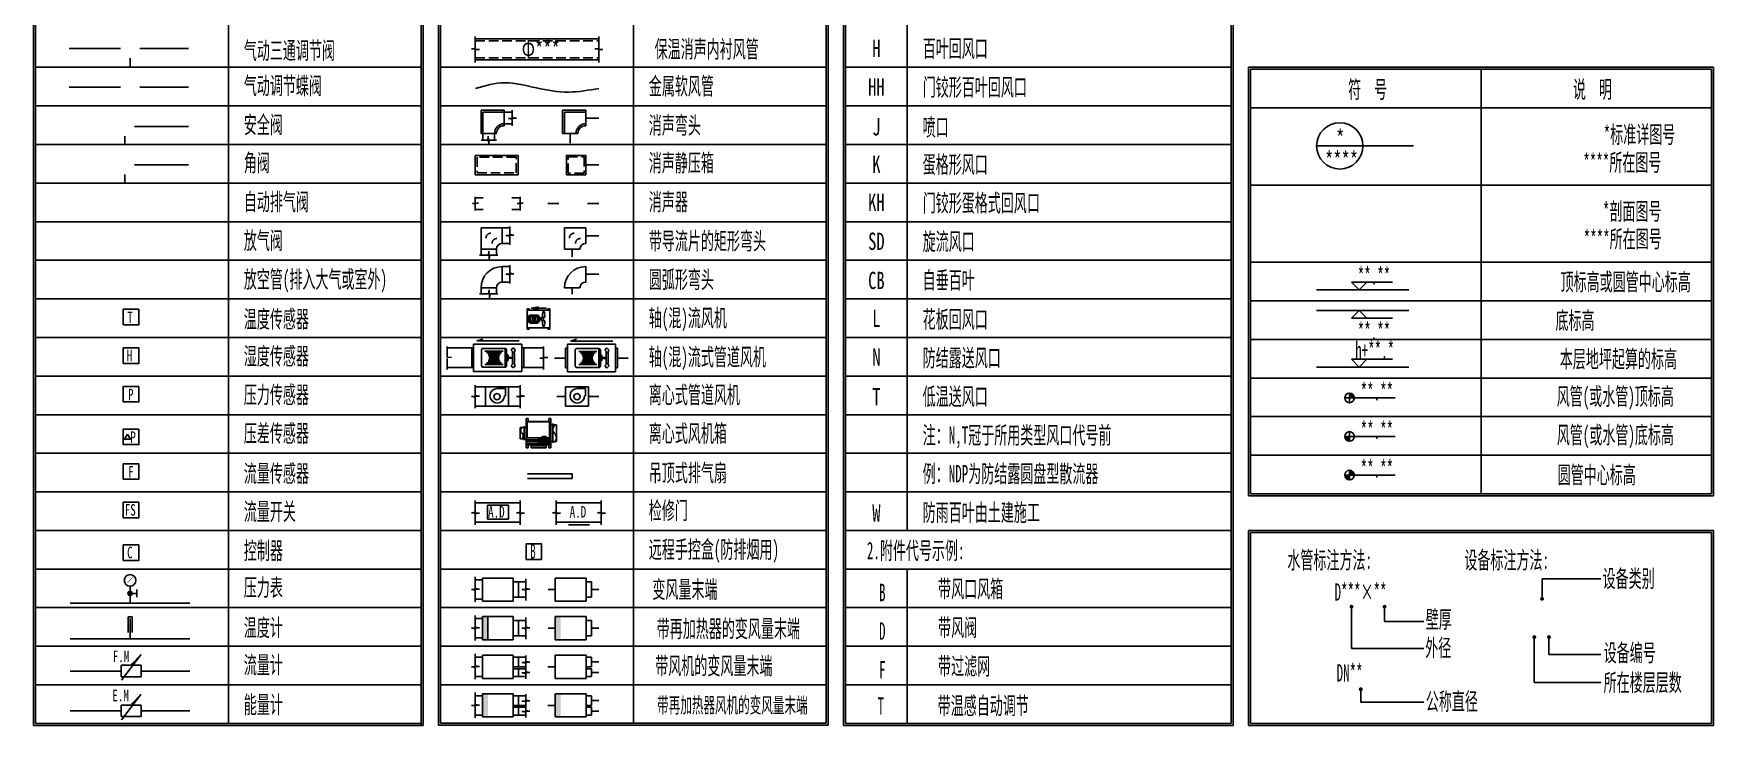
# Model space of a CAD drawing. Extents: x -25056 to 126333, y 0 to 1596596.
# Drawn here: x 11594 to 55144, y 3402 to 21324 of the extents above; entities that cross this region are included whole.
import ezdxf
from ezdxf.enums import TextEntityAlignment as Align

# ---------------------------------------------------------------- set-up
doc = ezdxf.new("R2010")
doc.units = 0
doc.header["$LTSCALE"] = 1000
doc.linetypes.add('DASH', pattern=[0.35, 0.25, -0.1])
for name, color, linetype in [('H-DAPP-AAPP', 3, 'CONTINUOUS'), ('H-DIMS', 7, 'CONTINUOUS'), ('H-DIMS-DUCT', 7, 'CONTINUOUS'), ('H-DUCT', 2, 'CONTINUOUS'), ('H-DUCT-APPE', 7, 'CONTINUOUS'), ('H-EQUP-ELSE', 4, 'CONTINUOUS'), ('H-EQUP-FANS', 4, 'CONTINUOUS'), ('H-EQUP-FBOX', 4, 'CONTINUOUS'), ('h-papp-valv', 3, 'CONTINUOUS'), ('H-PIPE', 1, 'CONTINUOUS'), ('H-PIPE-DIMS', 7, 'CONTINUOUS')]:
    doc.layers.add(name, color=color, linetype=linetype)
doc.styles.add('TH-STYLE1', font='STFANGSO.TTF', dxfattribs={"width": 0.7})

msp = doc.modelspace()

# ---------------------------------------------------------------- hatches: boundary and pattern name
at = {"layer": 'H-DIMS'}
for points in [[(45835, 11887, 0.414214), (45710, 12012), (45710, 11887)], [(45710, 10887), (45585, 10887, 0.414214), (45710, 10762)], [(45710, 9887), (45585, 9887, 0.414214), (45710, 9762)], [(45835, 9887, 0.414214), (45710, 10012), (45710, 9887)]]:
    msp.add_hatch(color=256, dxfattribs=at).paths.add_polyline_path(points)

# ---------------------------------------------------------------- linework, layer by layer
at = {"layer": 'H-DAPP-AAPP'}
for p, q in [((23744, 16289), (23744, 15889)), ((25907, 16289), (25907, 15889)), ((23594, 15739), (23194, 15739)), ((25757, 15739), (25357, 15739)), ((23744, 15289), (23744, 14889)), ((25907, 15289), (25907, 14889)), ((23594, 14739), (23194, 14739)), ((25757, 14739), (25357, 14739))]:
    msp.add_line(p, q, dxfattribs=at)
at = {"layer": 'H-DIMS'}
for p, q in [((11594, 3402), (11594, 51502)), ((11644, 3452), (11644, 51452)), ((16644, 3452), (16644, 51452)), ((21644, 3402), (21644, 51452)), ((21694, 3402), (21694, 51502)), ((22094, 3408), (22094, 51502)), ((22144, 3458), (22144, 51452)), ((27144, 3458), (27144, 51452)), ((32144, 3458), (32144, 51452)), ((32194, 3408), (32194, 51502)), ((32594, 3402), (32594, 51502)), ((32644, 3452), (32644, 51452)), ((42644, 3452), (42644, 51452)), ((42694, 3402), (42694, 51502)), ((34244, 8452), (34244, 36452)), ((11644, 20452), (21644, 20452)), ((22144, 20452), (32144, 20452)), ((32644, 20452), (42644, 20452)), ((43094, 9352), (43094, 20452)), ((43094, 20452), (55144, 20452)), ((43144, 9402), (43144, 20402)), ((43144, 20402), (55094, 20402)), ((49119, 9402), (49119, 20402)), ((55094, 9402), (55094, 20402)), ((55144, 9352), (55144, 20452)), ((11644, 19452), (21644, 19452)), ((22144, 19452), (32144, 19452)), ((32644, 19452), (42644, 19452)), ((43144, 19402), (55094, 19402)), ((43144, 19402), (55094, 19402)), ((11644, 18452), (21644, 18452)), ((22144, 18452), (32144, 18452)), ((32644, 18452), (42644, 18452)), ((44857, 18416), (47370, 18416)), ((11644, 17452), (21644, 17452)), ((22144, 17452), (32144, 17452)), ((32644, 17452), (42644, 17452)), ((32644, 17452), (42644, 17452)), ((43144, 17402), (55094, 17402)), ((11644, 16452), (21644, 16452)), ((22144, 16452), (32144, 16452)), ((32644, 16452), (42644, 16452)), ((11644, 15452), (21644, 15452)), ((22144, 15452), (32144, 15452)), ((32644, 15452), (42644, 15452)), ((43144, 15402), (55094, 15402)), ((45760, 14887), (45960, 14687)), ((45760, 14887), (46822, 14887)), ((46160, 14887), (45960, 14687)), ((11644, 14452), (21644, 14452)), ((22144, 14452), (32144, 14452)), ((32644, 14452), (42644, 14452)), ((43144, 14402), (55094, 14402)), ((44857, 14687), (47250, 14687)), ((44857, 14151), (47250, 14151)), ((45760, 13951), (45960, 14151)), ((45760, 13951), (46822, 13951)), ((46160, 13951), (45960, 14151)), ((11644, 13452), (21644, 13452)), ((22144, 13452), (32144, 13452)), ((32644, 13452), (42644, 13452)), ((43144, 13402), (55094, 13402)), ((44857, 12687), (47250, 12687)), ((45760, 12887), (45960, 12687)), ((45760, 12887), (46822, 12887)), ((46160, 12887), (45960, 12687)), ((11644, 12452), (21644, 12452)), ((22144, 12452), (32144, 12452)), ((32644, 12452), (42644, 12452)), ((43144, 12402), (55094, 12402)), ((45835, 11887), (45585, 11887)), ((45710, 11762), (45710, 12012)), ((45835, 11887), (46897, 11887)), ((11644, 11452), (21644, 11452)), ((22144, 11452), (32144, 11452)), ((32644, 11452), (42644, 11452)), ((43144, 11402), (55094, 11402)), ((45710, 10762), (45710, 11012)), ((11644, 10452), (21644, 10452)), ((22144, 10452), (32144, 10452)), ((32644, 10452), (42644, 10452)), ((45835, 10887), (45585, 10887)), ((45835, 10887), (46897, 10887)), ((43144, 10402), (55094, 10402)), ((45835, 9887), (45585, 9887)), ((45710, 9762), (45710, 10012)), ((45835, 9887), (46897, 9887)), ((11644, 9452), (21644, 9452)), ((22144, 9452), (32144, 9452)), ((32644, 9452), (42644, 9452)), ((43094, 9352), (55144, 9352)), ((43144, 9402), (55094, 9402)), ((43144, 9402), (55094, 9402)), ((43144, 9402), (55094, 9402)), ((11644, 8452), (21644, 8452)), ((22144, 8452), (32144, 8452)), ((32644, 8452), (42644, 8452)), ((43094, 3402), (43094, 8452)), ((43094, 8452), (55144, 8452)), ((43144, 3452), (43144, 8402)), ((43144, 8402), (55094, 8402)), ((55094, 3452), (55094, 8402)), ((55144, 3402), (55144, 8452)), ((11644, 7452), (21644, 7452)), ((22144, 7452), (32144, 7452)), ((32644, 7452), (42644, 7452)), ((32644, 7452), (42644, 7452)), ((34244, 3452), (34244, 7452)), ((52222, 7197), (50701, 7197)), ((50701, 7197), (50701, 6679)), ((11644, 6452), (21644, 6452)), ((22144, 6452), (32144, 6452)), ((32644, 6452), (42644, 6452)), ((32644, 6452), (42644, 6452)), ((45761, 5398), (45761, 6477)), ((46619, 6095), (46619, 6477)), ((47633, 6095), (46619, 6095)), ((50501, 4509), (50501, 5690)), ((50881, 5240), (50881, 5690)), ((11644, 5452), (21644, 5452)), ((22144, 5452), (32144, 5452)), ((32644, 5452), (42644, 5452)), ((32644, 5452), (42644, 5452)), ((47633, 5398), (45761, 5398)), ((52222, 5240), (50881, 5240)), ((11644, 4452), (21644, 4452)), ((22144, 4452), (32144, 4452)), ((32644, 4452), (42644, 4452)), ((32644, 4452), (42644, 4452)), ((52222, 4509), (50501, 4509)), ((46001, 4007), (46001, 4338)), ((47633, 4007), (46001, 4007)), ((11594, 3402), (21694, 3402)), ((11644, 3452), (21644, 3452)), ((22094, 3408), (32194, 3408)), ((22144, 3458), (32144, 3458)), ((32594, 3402), (42694, 3402)), ((32644, 3452), (42644, 3452)), ((32644, 3452), (42644, 3452)), ((32644, 3452), (42644, 3452)), ((32644, 3452), (42644, 3452)), ((43094, 3402), (55144, 3402)), ((43144, 3452), (55094, 3452)), ((43144, 3452), (55094, 3452)), ((43144, 3452), (55094, 3452))]:
    msp.add_line(p, q, dxfattribs=at)
at = {"layer": 'H-DIMS', "const_width": 50}
for points in [[(50676, 6679, 1), (50726, 6679, 1)], [(45736, 6477, 1), (45786, 6477, 1)], [(46594, 6477, 1), (46644, 6477, 1)], [(50476, 5690, 1), (50526, 5690, 1)], [(50856, 5690, 1), (50906, 5690, 1)], [(45976, 4338, 1), (46026, 4338, 1)]]:
    msp.add_lwpolyline(points, format="xyb", close=True, dxfattribs=at)
at = {"layer": 'H-DIMS'}
for centre, radius in [((45457, 18416), 600), ((45710, 11887), 125), ((45710, 10887), 125), ((45710, 9887), 125)]:
    msp.add_circle(centre, radius, dxfattribs=at)
at = {"layer": 'H-DIMS-DUCT'}
for p, q in [((22946, 20927), (23044, 20941)), ((23153, 20917), (22946, 20927)), ((23044, 21246), (23044, 20941)), ((23044, 20901), (23153, 20917)), ((26146, 20927), (26244, 20941)), ((26353, 20917), (26146, 20927)), ((26244, 21246), (26244, 20941)), ((26244, 20901), (26353, 20917)), ((23044, 20901), (23044, 20578)), ((26244, 20901), (26244, 20578)), ((24001, 19152), (24001, 19341)), ((24110, 19136), (23903, 19126)), ((23903, 19126), (24001, 19112)), ((24001, 19152), (24110, 19136)), ((24001, 18937), (24001, 19112)), ((23194, 18565), (23367, 18565)), ((23381, 18664), (23367, 18565)), ((23392, 18457), (23381, 18664)), ((23408, 18565), (23392, 18457)), ((23408, 18565), (23597, 18565)), ((23044, 16942), (23044, 17096)), ((24209, 16942), (24209, 17096)), ((23125, 16930), (22970, 16922)), ((22970, 16922), (23044, 16911)), ((23044, 16942), (23125, 16930)), ((23044, 16738), (23044, 16911)), ((24290, 16930), (24135, 16922)), ((24135, 16922), (24209, 16911)), ((24209, 16942), (24290, 16930)), ((24209, 16738), (24209, 16911)), ((23937, 16120), (23937, 16325)), ((23937, 16120), (24046, 16103)), ((23398, 15685), (23384, 15586)), ((23409, 15477), (23398, 15685)), ((24046, 16103), (23838, 16093)), ((23838, 16093), (23937, 16079)), ((23937, 15848), (23937, 16079)), ((23153, 15586), (23384, 15586)), ((23425, 15586), (23409, 15477)), ((23425, 15586), (23630, 15586)), ((23937, 15120), (23937, 15325)), ((24046, 15103), (23838, 15093)), ((23838, 15093), (23937, 15079)), ((23937, 15120), (24046, 15103)), ((23937, 14848), (23937, 15079)), ((23156, 14585), (23387, 14585)), ((23401, 14683), (23387, 14585)), ((23412, 14476), (23401, 14683)), ((23428, 14585), (23412, 14476)), ((23428, 14585), (23633, 14585)), ((22320, 12946), (22320, 13218)), ((24817, 12946), (24817, 13218)), ((22320, 12946), (22429, 12930)), ((22320, 12624), (22320, 12905)), ((24925, 12930), (24718, 12920)), ((24718, 12920), (24817, 12905)), ((24817, 12946), (24925, 12930)), ((24817, 12624), (24817, 12905)), ((23044, 11946), (23044, 12218)), ((24209, 11946), (24209, 12218)), ((23153, 11930), (22946, 11920)), ((22946, 11920), (23044, 11905)), ((23044, 11946), (23153, 11930)), ((23044, 11624), (23044, 11905)), ((24317, 11930), (24110, 11920)), ((24110, 11920), (24209, 11905)), ((24209, 11946), (24317, 11930)), ((24209, 11624), (24209, 11905)), ((23044, 9230), (23044, 8925)), ((24212, 9230), (24212, 8925)), ((25143, 9230), (25143, 8925)), ((26311, 9230), (26311, 8925)), ((22946, 8911), (23044, 8925)), ((23153, 8900), (22946, 8911)), ((23044, 8884), (23153, 8900)), ((23044, 8884), (23044, 8601)), ((23363, 9108), (23363, 8748)), ((23909, 9108), (23363, 9108)), ((23909, 8748), (23363, 8748)), ((23909, 8748), (23909, 9108)), ((24114, 8911), (24212, 8925)), ((24321, 8900), (24114, 8911)), ((24212, 8884), (24321, 8900)), ((24212, 8884), (24212, 8601)), ((25044, 8911), (25143, 8925)), ((25251, 8900), (25044, 8911)), ((25143, 8884), (25251, 8900)), ((25143, 8884), (25143, 8601)), ((26213, 8911), (26311, 8925)), ((26420, 8900), (26213, 8911)), ((26311, 8884), (26420, 8900)), ((26311, 8884), (26311, 8601)), ((26008, 8595), (25461, 8595)), ((23044, 6946), (23044, 7253)), ((24354, 6946), (24354, 7198)), ((23153, 6930), (22946, 6920)), ((22946, 6920), (23044, 6905)), ((23044, 6946), (23153, 6930)), ((23044, 6600), (23044, 6905)), ((24462, 6930), (24255, 6920)), ((24255, 6920), (24354, 6905)), ((24354, 6946), (24462, 6930)), ((24354, 6638), (24354, 6905)), ((23044, 5946), (23044, 6253)), ((24354, 5946), (24354, 6198)), ((23153, 5930), (22946, 5920)), ((22946, 5920), (23044, 5905)), ((23044, 5946), (23153, 5930)), ((23044, 5600), (23044, 5905)), ((24462, 5930), (24255, 5920)), ((24255, 5920), (24354, 5905)), ((24354, 5946), (24462, 5930)), ((24354, 5638), (24354, 5905)), ((23044, 4946), (23044, 5253)), ((23153, 4930), (22946, 4920)), ((22946, 4920), (23044, 4905)), ((23044, 4946), (23153, 4930)), ((23044, 4600), (23044, 4905)), ((24462, 5042), (24255, 5032)), ((24255, 5032), (24354, 5018)), ((24354, 5058), (24354, 5215)), ((24354, 5058), (24462, 5042)), ((24354, 4866), (24354, 5018)), ((24354, 4788), (24354, 4915)), ((24462, 4772), (24255, 4761)), ((24255, 4761), (24354, 4747)), ((24354, 4788), (24462, 4772)), ((24354, 4610), (24354, 4747)), ((23153, 3930), (22946, 3920)), ((22946, 3920), (23044, 3905)), ((23044, 3946), (23044, 4253)), ((23044, 3946), (23153, 3930)), ((24462, 4042), (24255, 4032)), ((24255, 4032), (24354, 4018)), ((24354, 4058), (24354, 4215)), ((24354, 4058), (24462, 4042)), ((24354, 3866), (24354, 4018)), ((23044, 3600), (23044, 3905)), ((24462, 3772), (24255, 3761)), ((24255, 3761), (24354, 3747)), ((24354, 3788), (24354, 3915)), ((24354, 3788), (24462, 3772)), ((24354, 3610), (24354, 3747))]:
    msp.add_line(p, q, dxfattribs=at)
for points in [[(23194, 19339), (23794, 19339), (23794, 18939, 0.414214), (23594, 18739), (23194, 18739)], [(25307, 19339), (25907, 19339), (25907, 18939, 0.414214), (25707, 18739), (25307, 18739)]]:
    msp.add_lwpolyline(points, format="xyb", close=True, dxfattribs=at)
msp.add_lwpolyline([(24363, 7703), (24763, 7703), (24764, 8103), (24363, 8103)], close=True, dxfattribs=at)
at = {"layer": 'H-DUCT'}
for p, q in [((23044, 21187), (26244, 21187)), ((23044, 20647), (26244, 20647)), ((23244, 18739), (23244, 19289)), ((23244, 19289), (23794, 19289)), ((23794, 19289), (24001, 19289)), ((25357, 18739), (25357, 19289)), ((25357, 19289), (25907, 19289)), ((23244, 18565), (23244, 18739)), ((23544, 18565), (23544, 18739)), ((23794, 18989), (24001, 18989)), ((25507, 18489), (25507, 18739)), ((25907, 19138), (26244, 19138)), ((23044, 18170), (23044, 17670)), ((24153, 18170), (23044, 18170)), ((24153, 17670), (24153, 18170)), ((25907, 17921), (26244, 17921)), ((24153, 17670), (23044, 17670)), ((23044, 17069), (23252, 17069)), ((23990, 17069), (24209, 17069)), ((23044, 16769), (23252, 16769)), ((23990, 16769), (24209, 16769)), ((24924, 16919), (25213, 16919)), ((25950, 16919), (26244, 16919)), ((23194, 15586), (23194, 16289)), ((23194, 16289), (23937, 16289)), ((25357, 16289), (25907, 16289)), ((25357, 15739), (25357, 16289)), ((23594, 15586), (23594, 15739)), ((23744, 15889), (23937, 15889)), ((25557, 15545), (25557, 15739)), ((25907, 16088), (26244, 16088)), ((23744, 15289), (23937, 15289)), ((23744, 14889), (23937, 14889)), ((25907, 15089), (26244, 15089)), ((23197, 14585), (23194, 14739)), ((23597, 14585), (23594, 14739)), ((25557, 14572), (25557, 14739)), ((22953, 13180), (22320, 13180)), ((24817, 13180), (24253, 13180)), ((22953, 12670), (22320, 12670)), ((24817, 12670), (24253, 12670)), ((25383, 12920), (25101, 12920)), ((27006, 12920), (26733, 12920)), ((24209, 12170), (23044, 12170)), ((25383, 11920), (25158, 11920)), ((26244, 11920), (25983, 11920)), ((24209, 11670), (23044, 11670)), ((24398, 9923), (25558, 9923)), ((24398, 9796), (25558, 9796)), ((25558, 9923), (25558, 9796)), ((23044, 9170), (24212, 9170)), ((25143, 9170), (26311, 9170)), ((23044, 8670), (24212, 8670)), ((25143, 8670), (26311, 8670)), ((23044, 7170), (23230, 7170)), ((23044, 6670), (23230, 6670)), ((24169, 6720), (24354, 6720)), ((24934, 6920), (25120, 6920)), ((26059, 6920), (26244, 6920)), ((23044, 6170), (23230, 6170)), ((24169, 6120), (24354, 6120)), ((23044, 5670), (23230, 5670)), ((24169, 5720), (24354, 5720)), ((24934, 5920), (25120, 5920)), ((26059, 5920), (26244, 5920)), ((23044, 5170), (23230, 5170)), ((24169, 5170), (24354, 5170)), ((24169, 4920), (24354, 4920)), ((24169, 4870), (24354, 4870)), ((24924, 4920), (25120, 4920)), ((26059, 5045), (26244, 5045)), ((23044, 4670), (23230, 4670)), ((24169, 4670), (24354, 4670)), ((26059, 4770), (26244, 4770)), ((23044, 4170), (23230, 4170)), ((24169, 4170), (24354, 4170)), ((24169, 3920), (24354, 3920)), ((24924, 3920), (25120, 3920)), ((26059, 4045), (26244, 4045)), ((23044, 3670), (23230, 3670)), ((24169, 3870), (24354, 3870)), ((24169, 3670), (24354, 3670)), ((26059, 3770), (26244, 3770))]:
    msp.add_line(p, q, dxfattribs=at)
msp.add_lwpolyline([(25407, 17670), (25407, 18170), (25907, 18170), (25907, 17670)], close=True, dxfattribs=at)
for centre, radius in [((23794, 18739), 250), ((25907, 18739), 250), ((23744, 15739), 150), ((25907, 15739), 150), ((23744, 14739), 550), ((25907, 14739), 550), ((23744, 14739), 150), ((25907, 14739), 150)]:
    msp.add_arc(centre, radius, 90, 180, dxfattribs=at)
at = {"layer": 'H-DUCT', "linetype": 'DASH'}
for centre in [(23447, 16029), (25610, 16029), (23605, 15891), (25769, 15891)]:
    msp.add_arc(centre, 125, 90, 180, dxfattribs=at)
at = {"layer": 'H-DUCT'}
msp.add_spline([(23048, 19905), (23808, 20051), (24631, 19917), (25466, 19810), (26249, 19905)], degree=3, dxfattribs=at)
at = {"layer": 'H-DUCT-APPE', "linetype": 'DASH'}
for p, q in [((23044, 21137), (26244, 21137)), ((23044, 20697), (26244, 20697)), ((23094, 18120), (23094, 17720)), ((24103, 18120), (23094, 18120)), ((24103, 17720), (24103, 18120)), ((23094, 17720), (24103, 17720))]:
    msp.add_line(p, q, dxfattribs=at)
msp.add_lwpolyline([(25449, 17711), (25449, 18128), (25866, 18128), (25866, 17711)], close=True, dxfattribs=at)
at = {"layer": 'H-EQUP-ELSE'}
for p, q in [((14094, 7009), (14094, 6805)), ((23230, 6620), (23230, 7220)), ((24030, 7220), (23230, 7220)), ((24030, 6620), (24030, 7220)), ((24169, 7120), (24030, 7120)), ((24169, 7120), (24354, 7120)), ((24169, 6720), (24169, 7120)), ((25920, 7220), (25120, 7220)), ((25120, 6620), (25120, 7220)), ((25920, 6620), (25920, 7220)), ((26059, 7120), (25920, 7120)), ((26059, 6720), (26059, 7120)), ((14267, 6822), (14058, 6822)), ((14094, 6795), (14094, 6571)), ((14267, 6722), (14267, 6922)), ((23230, 6620), (24030, 6620)), ((24030, 6720), (24169, 6720)), ((25120, 6620), (25920, 6620)), ((25920, 6720), (26059, 6720)), ((14146, 6211), (14042, 6211)), ((14042, 6211), (14042, 5811)), ((14094, 6168), (14094, 5641)), ((14146, 6211), (14146, 5811)), ((23230, 5620), (23230, 6220)), ((24030, 6220), (23230, 6220)), ((23372, 5620), (23372, 6220)), ((24030, 5620), (24030, 6220)), ((24169, 6120), (24030, 6120)), ((24169, 5720), (24169, 6120)), ((25120, 5620), (25120, 6220)), ((25920, 6220), (25120, 6220)), ((25920, 5620), (25920, 6220)), ((26059, 6120), (25920, 6120)), ((26059, 5720), (26059, 6120)), ((24030, 5720), (24169, 5720)), ((25920, 5720), (26059, 5720)), ((23230, 5620), (24030, 5620)), ((25120, 5620), (25920, 5620)), ((23230, 4620), (23230, 5220)), ((24030, 5220), (23230, 5220)), ((24030, 4620), (24030, 5220)), ((24169, 5170), (24030, 5170)), ((24169, 4920), (24030, 4920)), ((24169, 4870), (24030, 4870)), ((24169, 4920), (24169, 5170)), ((24169, 4670), (24169, 4870)), ((25920, 5220), (25120, 5220)), ((25120, 4620), (25120, 5220)), ((25920, 4620), (25920, 5220)), ((26059, 5170), (25920, 5170)), ((26059, 4920), (25920, 4920)), ((26059, 4870), (25920, 4870)), ((26059, 4920), (26059, 5170)), ((26059, 4670), (26059, 4870)), ((23230, 4620), (24030, 4620)), ((24169, 4670), (24030, 4670)), ((25120, 4620), (25920, 4620)), ((26059, 4670), (25920, 4670)), ((23230, 3620), (23230, 4220)), ((24030, 4220), (23230, 4220)), ((24030, 3620), (24030, 4220)), ((24169, 4170), (24030, 4170)), ((24169, 3920), (24030, 3920)), ((24169, 3920), (24169, 4170)), ((25920, 4220), (25120, 4220)), ((25120, 3620), (25120, 4220)), ((25920, 3620), (25920, 4220)), ((26059, 4170), (25920, 4170)), ((26059, 3920), (25920, 3920)), ((26059, 3920), (26059, 4170)), ((23230, 3620), (24030, 3620)), ((24169, 3870), (24030, 3870)), ((24169, 3670), (24030, 3670)), ((24169, 3670), (24169, 3870)), ((25120, 3620), (25920, 3620)), ((26059, 3870), (25920, 3870)), ((26059, 3670), (25920, 3670)), ((26059, 3670), (26059, 3870))]:
    msp.add_line(p, q, dxfattribs=at)
msp.add_lwpolyline([(14031, 7099, 11.2, 11.2, 0), (14085, 7153, 26.2, 11.2, 0), (14168, 7236, 11.2, 11.2, 0)], format="xyseb", dxfattribs=at)
at = {"layer": 'H-EQUP-ELSE', "const_width": 75.1}
msp.add_lwpolyline([(14094, 6784, -1), (14094, 6859, -1)], format="xyb", close=True, dxfattribs=at)
at = {"layer": 'H-EQUP-ELSE'}
msp.add_circle((14094, 7159), 150, dxfattribs=at)
for points in [[(23230, 6220), (23372, 6220), (23230, 5620), (23372, 5620)], [(25120, 6220), (25262, 6220), (25120, 5620), (25262, 5620)], [(23230, 4220), (23372, 4220), (23230, 3620), (23372, 3620)], [(25120, 4220), (25262, 4220), (25120, 3620), (25262, 3620)]]:
    msp.add_solid(points, dxfattribs=at)
at = {"layer": 'H-EQUP-FANS'}
for p, q in [((24394, 13664), (24394, 14194)), ((24444, 14194), (24394, 14194)), ((24974, 14159), (24394, 14159)), ((24435, 13859), (24435, 13999)), ((24444, 14159), (24444, 14194)), ((24659, 14031), (24467, 14031)), ((24467, 13827), (24467, 14031)), ((24490, 14214), (24680, 14246)), ((24890, 14214), (24490, 14214)), ((24490, 14214), (24680, 14181)), ((24491, 13993), (24635, 13993)), ((24506, 13961), (24621, 13961)), ((24659, 13827), (24659, 14031)), ((24691, 13859), (24691, 13999)), ((24691, 13967), (24723, 13967)), ((24723, 13967), (24723, 13891)), ((24723, 13948), (24780, 13948)), ((24780, 13948), (24798, 14116)), ((24798, 14116), (24837, 14116)), ((24815, 13882), (24815, 13976)), ((24851, 13976), (24815, 13976)), ((24851, 13976), (24837, 14116)), ((24924, 14194), (24974, 14194)), ((24924, 14159), (24924, 14194)), ((24974, 13664), (24974, 14194)), ((24974, 13699), (24394, 13699)), ((24444, 13664), (24394, 13664)), ((24444, 13664), (24444, 13699)), ((24659, 13827), (24467, 13827)), ((24491, 13865), (24635, 13865)), ((24506, 13897), (24621, 13897)), ((24515, 13929), (24611, 13929)), ((24691, 13891), (24723, 13891)), ((24723, 13910), (24780, 13910)), ((24780, 13910), (24798, 13742)), ((24798, 13742), (24837, 13742)), ((24851, 13882), (24815, 13882)), ((24851, 13882), (24837, 13742)), ((24924, 13664), (24924, 13699)), ((24924, 13664), (24974, 13664)), ((22953, 13180), (22953, 12670)), ((23003, 13180), (22953, 13180)), ((23003, 13280), (24253, 13280)), ((23003, 13280), (23003, 12570)), ((23083, 13362), (23242, 13412)), ((23083, 13362), (24183, 13362)), ((23768, 13096), (23296, 13096)), ((23820, 12680), (23820, 13170)), ((23975, 13127), (24022, 13187)), ((24060, 13041), (23975, 13127)), ((24008, 13094), (24008, 12755)), ((24075, 13138), (24022, 13187)), ((24051, 13051), (24075, 13138)), ((24253, 13280), (24253, 12570)), ((24303, 13180), (24253, 13180)), ((24303, 13180), (24303, 12670)), ((25383, 13175), (25383, 12665)), ((25433, 13175), (25383, 13175)), ((25433, 13275), (26683, 13275)), ((25433, 13275), (25433, 12565)), ((25513, 13357), (25672, 13407)), ((25513, 13357), (26613, 13357)), ((26199, 13092), (25727, 13092)), ((26251, 12675), (26251, 13165)), ((26405, 13122), (26452, 13182)), ((26491, 13037), (26405, 13122)), ((26438, 13090), (26438, 12750)), ((26506, 13133), (26452, 13182)), ((26481, 13046), (26506, 13133)), ((26683, 13275), (26683, 12565)), ((26733, 13175), (26683, 13175)), ((26733, 13175), (26733, 12665)), ((23003, 12670), (22953, 12670)), ((23768, 12753), (23296, 12753)), ((23724, 13053), (23340, 13053)), ((23724, 12796), (23340, 12796)), ((23687, 13011), (23378, 13011)), ((23687, 12839), (23378, 12839)), ((23674, 12968), (23390, 12968)), ((23674, 12882), (23390, 12882)), ((23664, 12925), (23401, 12925)), ((23894, 12974), (23894, 12876)), ((23894, 12937), (24008, 12937)), ((23894, 12913), (24008, 12913)), ((24060, 12808), (23975, 12722)), ((23975, 12722), (24022, 12663)), ((24075, 12711), (24022, 12663)), ((24051, 12799), (24075, 12711)), ((24060, 13041), (24060, 12808)), ((24303, 12670), (24253, 12670)), ((25433, 12665), (25383, 12665)), ((26199, 12748), (25727, 12748)), ((26155, 13049), (25771, 13049)), ((26155, 12791), (25771, 12791)), ((26117, 13006), (25808, 13006)), ((26117, 12834), (25808, 12834)), ((26105, 12963), (25821, 12963)), ((26105, 12877), (25821, 12877)), ((26094, 12920), (25831, 12920)), ((26324, 12969), (26324, 12871)), ((26324, 12932), (26438, 12932)), ((26324, 12908), (26438, 12908)), ((26491, 12803), (26405, 12718)), ((26405, 12718), (26452, 12658)), ((26506, 12707), (26452, 12658)), ((26481, 12794), (26506, 12707)), ((26491, 13037), (26491, 12803)), ((26733, 12665), (26683, 12665)), ((23003, 12570), (24253, 12570)), ((25433, 12565), (26683, 12565)), ((23306, 12170), (23306, 11669)), ((23613, 12130), (23829, 12130)), ((23829, 11941), (23802, 11941)), ((23829, 11941), (23829, 12130)), ((23906, 12170), (23906, 11669)), ((25983, 12170), (25383, 12170)), ((25383, 12170), (25383, 11669)), ((25690, 12130), (25906, 12130)), ((25906, 11941), (25879, 11941)), ((25906, 11941), (25906, 12130)), ((25983, 12170), (25983, 11669)), ((25983, 11670), (25383, 11670))]:
    msp.add_line(p, q, dxfattribs=at)
for points in [[(23820, 12680), (23244, 12680, -0.414214), (23208, 12716), (23208, 13133, -0.414214), (23244, 13170), (23820, 13170, -0.414214), (23857, 13133), (23857, 12716, -0.414214)], [(26251, 12675), (25675, 12675, -0.414214), (25638, 12712), (25638, 13128, -0.414214), (25675, 13165), (26251, 13165, -0.414214), (26287, 13128), (26287, 12712, -0.414214)]]:
    msp.add_lwpolyline(points, format="xyb", close=True, dxfattribs=at)
for centre in [(23608, 11919), (25685, 11919)]:
    msp.add_circle(centre, 81, dxfattribs=at)
for centre, radius, start, end in [((24467, 13999), 31.9, 90, 180), ((24659, 13999), 31.9, 0, 90), ((24467, 13859), 31.9, 180, 270), ((24659, 13859), 31.9, 270, 0), ((23857, 12974), 36.8, 0, 90), ((23857, 12876), 36.8, 270, 0), ((26287, 12969), 36.8, 0, 90), ((26287, 12871), 36.8, 270, 0), ((23613, 11941), 189, 90, 0), ((25690, 11941), 189, 90, 0)]:
    msp.add_arc(centre, radius, start, end, dxfattribs=at)
at = {"layer": 'H-EQUP-FBOX'}
for p, q in [((24412, 11353), (24362, 11353)), ((24362, 11353), (24362, 10593)), ((24412, 11353), (24412, 11293)), ((24952, 11353), (25002, 11353)), ((24952, 11353), (24952, 11293)), ((25002, 11353), (25002, 10593)), ((24312, 11123), (24212, 11123)), ((24212, 10823), (24212, 11123)), ((24312, 10793), (24312, 11153)), ((24312, 11123), (24362, 11123)), ((24362, 11263), (25002, 11263)), ((24392, 11293), (24392, 10848)), ((24972, 11293), (24972, 10848)), ((25002, 11193), (25052, 11193)), ((25052, 10723), (25052, 11223)), ((25052, 11193), (25152, 11193)), ((25152, 10753), (25152, 11193)), ((24312, 10823), (24212, 10823)), ((24312, 10823), (24362, 10823)), ((24362, 10848), (24755, 10848)), ((24362, 10798), (24755, 10798)), ((24362, 10762), (24755, 10762)), ((24362, 10712), (24755, 10712)), ((24756, 10683), (24362, 10683)), ((24412, 10593), (24362, 10593)), ((24392, 10798), (24392, 10762)), ((24392, 10712), (24392, 10653)), ((24412, 10653), (24412, 10593)), ((24495, 10643), (24495, 10593)), ((24495, 10643), (24879, 10643)), ((24495, 10593), (24879, 10593)), ((24748, 10806), (24748, 10839)), ((24748, 10721), (24748, 10753)), ((24755, 10834), (24902, 10834)), ((24755, 10687), (24902, 10687)), ((24762, 10834), (24762, 10687)), ((24767, 10834), (24767, 10687)), ((24778, 10834), (24778, 10687)), ((24785, 10882), (24785, 10887)), ((24785, 10887), (24872, 10887)), ((24793, 10834), (24793, 10687)), ((24810, 10834), (24810, 10687)), ((24829, 10834), (24829, 10781)), ((24829, 10737), (24829, 10687)), ((24847, 10834), (24847, 10687)), ((24864, 10834), (24864, 10687)), ((24872, 10882), (24872, 10887)), ((24879, 10643), (24879, 10593)), ((24880, 10834), (24880, 10687)), ((24890, 10834), (24890, 10687)), ((24895, 10834), (24895, 10687)), ((25002, 10683), (24901, 10683)), ((24902, 10848), (25002, 10848)), ((24906, 10806), (24902, 10806)), ((24906, 10715), (24902, 10715)), ((24902, 10712), (24906, 10712)), ((24906, 10811), (24947, 10811)), ((24906, 10811), (24906, 10711)), ((24906, 10711), (24947, 10711)), ((24910, 10811), (24910, 10839)), ((24947, 10811), (24947, 10711)), ((24947, 10798), (25002, 10798)), ((24947, 10762), (25002, 10762)), ((24947, 10712), (25002, 10712)), ((24952, 10653), (24952, 10593)), ((24952, 10593), (25002, 10593)), ((24972, 10798), (24972, 10762)), ((24972, 10712), (24972, 10653)), ((25002, 10753), (25052, 10753)), ((25052, 10753), (25152, 10753))]:
    msp.add_line(p, q, dxfattribs=at)
at = {"layer": 'H-EQUP-FBOX', "const_width": 6}
msp.add_lwpolyline([(24883, 10653), (24972, 10653, 0.414214), (25002, 10683), (25002, 11263, 0.414214), (24972, 11293), (24392, 11293, 0.414214), (24362, 11263), (24362, 10683, 0.414214), (24392, 10653), (24774, 10653)], format="xyb", dxfattribs=at)
at = {"layer": 'H-EQUP-FBOX'}
for points in [[(24680, 10839), (24755, 10839), (24755, 10806), (24680, 10806)], [(24680, 10753), (24755, 10753), (24755, 10721), (24680, 10721)], [(24823, 10781), (24835, 10781), (24835, 10737), (24823, 10737)]]:
    msp.add_lwpolyline(points, close=True, dxfattribs=at)
for points in [[(24785, 10882), (24872, 10882, -0.414214), (24902, 10852), (24902, 10687, -0.414214), (24892, 10677), (24765, 10677, -0.414214), (24755, 10687), (24755, 10852, -0.414214)], [(24769, 10677), (24888, 10677), (24888, 10666, -0.414214), (24884, 10662), (24773, 10662, -0.414214), (24769, 10666)], [(24774, 10662), (24883, 10662), (24883, 10651, -0.414214), (24879, 10647), (24778, 10647, -0.414214), (24774, 10651)]]:
    msp.add_lwpolyline(points, format="xyb", close=True, dxfattribs=at)
for points in [[(24947, 10806), (24977, 10806), (24977, 10839), (24902, 10839), (24902, 10806), (24906, 10806)], [(24947, 10721), (24977, 10721), (24977, 10753), (24947, 10753)]]:
    msp.add_lwpolyline(points, dxfattribs=at)
for centre in [(24700, 10823), (24700, 10737), (24729, 10823), (24729, 10737), (24929, 10823), (24958, 10823), (24958, 10737)]:
    msp.add_circle(centre, 4.87, dxfattribs=at)
for centre, radius, start, end in [((24307, 11047), 87.3, 121.1008, 230.9281), ((24191, 10904), 96.6, 309.0719, 50.9281), ((25201, 11066), 144, 122.2151, 226.2105), ((24993, 10849), 156, 313.7895, 46.2105)]:
    msp.add_arc(centre, radius, start, end, dxfattribs=at)
at = {"layer": 'h-papp-valv'}
for p, q in [((13862, 4960), (14381, 4960)), ((13862, 4660), (13862, 4960)), ((14381, 4660), (14381, 4960)), ((13862, 4660), (14381, 4660)), ((13862, 3929), (14381, 3929)), ((13862, 3630), (13862, 3929)), ((14381, 3630), (14381, 3929)), ((13862, 3630), (14381, 3630))]:
    msp.add_line(p, q, dxfattribs=at)
for points in [[(14325, 14182), (13918, 14182), (13918, 13782), (14325, 13782)], [(14325, 13182), (13918, 13182), (13918, 12782), (14325, 12782)], [(14325, 12182), (13918, 12182), (13918, 11782), (14325, 11782)], [(14325, 11078), (13918, 11078), (13918, 10678), (14325, 10678)], [(14325, 10182), (13918, 10182), (13918, 9782), (14325, 9782)], [(14325, 9182), (13918, 9182), (13918, 8782), (14325, 8782)], [(14325, 8078), (13918, 8078), (13918, 7678), (14325, 7678)]]:
    msp.add_lwpolyline(points, close=True, dxfattribs=at)
at = {"layer": 'H-PIPE'}
for p, q in [((12513, 20936), (13844, 20936)), ((14344, 20936), (15613, 20936)), ((14094, 20686), (14094, 20467)), ((12513, 19936), (13844, 19936)), ((14344, 19936), (15613, 19936)), ((14213, 18921), (15613, 18921)), ((13963, 18671), (13963, 18452)), ((14213, 17921), (15613, 17921)), ((13963, 17671), (13963, 17452)), ((12544, 6571), (15644, 6571)), ((12544, 5641), (15644, 5641)), ((12545, 4810), (13862, 4810)), ((14381, 4810), (15645, 4810)), ((12545, 3779), (13862, 3779)), ((14381, 3779), (15645, 3779))]:
    msp.add_line(p, q, dxfattribs=at)
at = {"layer": 'H-PIPE-DIMS'}
msp.add_lwpolyline([(14030, 10946), (13955, 10816), (14106, 10816)], close=True, dxfattribs=at)
for points in [[(13876, 4576), (14372, 5231), (14139, 4989), (14231, 5046)], [(13876, 3546), (14372, 4201), (14139, 3958), (14231, 4015)]]:
    msp.add_lwpolyline(points, dxfattribs=at)

# ---------------------------------------------------------------- texts
at = {"layer": 'H-DIMS', "style": 'TH-STYLE1', "width": 0.55}
for s, height, p in [('气动三通调节阀', 450, (17044, 20662)), ('百叶回风口', 450, (34644, 20713)), ('气动调节蝶阀', 450, (17044, 19752)), ('金属软风管', 450, (27544, 19742)), ('门铰形百叶回风口', 450, (34644, 19713)), ('安全阀', 450, (17044, 18741)), ('消声弯头', 450, (27544, 18727)), ('喷口', 450, (34644, 18677)), ('角阀', 450, (17044, 17752)), ('消声静压箱', 450, (27544, 17753)), ('蛋格形风口', 450, (34644, 17711)), ('自动排气阀', 450, (17044, 16741)), ('消声器', 450, (27544, 16740)), ('门铰形蛋格式回风口', 450, (34644, 16713)), ('放气阀', 450, (17044, 15741)), ('带导流片的矩形弯头', 450, (27544, 15728)), ('旋流风口', 450, (34644, 15713)), ('放空管(排入大气或室外)', 450, (17044, 14736)), ('圆弧形弯头', 450, (27544, 14728)), ('自垂百叶', 450, (34644, 14713)), ('温度传感器', 450, (17044, 13705)), ('轴(混)流风机', 450, (27544, 13734)), ('花板回风口', 450, (34644, 13698)), ('湿度传感器', 450, (17044, 12745)), ('轴(混)流式管道风机', 450, (27544, 12724)), ('防结露送风口', 450, (34644, 12698)), ('压力传感器', 450, (17044, 11745)), ('离心式管道风机', 450, (27544, 11744)), ('低温送风口', 450, (34644, 11698)), ('压差传感器', 450, (17044, 10745)), ('离心式风机箱', 450, (27544, 10744)), ('注：N,T冠于所用类型风口代号前', 450, (34644, 10698)), ('流量传感器', 450, (17044, 9705)), ('吊顶式排气扇', 450, (27544, 9722)), ('例：NDP为防结露圆盘型散流器', 450, (34644, 9698)), ('流量开关', 450, (17044, 8718)), ('检修门', 450, (27544, 8746)), ('防雨百叶由土建施工 ', 450, (34644, 8695)), ('控制器', 450, (17044, 7705)), ('B', 375, (24470, 7725)), ('远程手控盒(防排烟用)', 450, (27544, 7736)), ('2.附件代号示例:', 450, (33198, 7707)), ('水管标注方法:', 450, (44098, 7461)), ('设备标注方法:', 450, (48687, 7461)), ('设备类别', 450, (52271, 6982)), ('压力表', 450, (17044, 6752)), ('温度计', 450, (17044, 5712)), ('壁厚', 450, (47686, 5922)), ('外径', 450, (47672, 5187)), ('流量计', 450, (17044, 4745)), ('设备编号', 450, (52298, 5059)), ('所在楼层层数', 450, (52298, 4288)), ('能量计', 450, (17044, 3715)), ('公称直径', 450, (47688, 3798))]:
    msp.add_text(s, height=height, dxfattribs=at).set_placement(p)
at = {"layer": 'H-DIMS', "style": 'TH-STYLE1'}
for s, height, width, p in [('保温消声内衬风管', 450, 0.55, (29044, 20932)), ('符  号', 450, 0.55, (46180, 19888)), ('说  明', 450, 0.55, (52008, 19888)), ('*', 450, 0.7, (45469, 18629)), ('*标准详图号', 450, 0.55, (53228, 18721)), ('****', 450, 0.7, (45503, 18063)), ('****所在图号', 450, 0.55, (52783, 17997)), ('*剖面图号', 450, 0.55, (53039, 16731)), ('****所在图号', 450, 0.55, (52792, 16014)), ('**.**', 450, 0.55, (46344, 15061)), ('顶标高或圆管中心标高', 450, 0.55, (52869, 14902)), ('底标高', 450, 0.55, (51556, 13902)), ('**.**', 450, 0.55, (46344, 13626)), ('h+**.*', 450, 0.55, (46361, 13137)), ('本层地坪起算的标高', 450, 0.55, (52681, 12902)), ('**.**', 450, 0.55, (46419, 12061)), ('风管(或水管)顶标高', 450, 0.55, (52600, 11902)), ('**.**', 450, 0.55, (46419, 11061)), ('风管(或水管)底标高', 450, 0.55, (52603, 10902)), ('**.**', 450, 0.55, (46419, 10061)), ('圆管中心标高', 450, 0.55, (52119, 9902)), ('变风量末端', 450, 0.55, (28481, 6938)), ('D***×**', 450, 0.55, (45996, 6877)), ('带再加热器的变风量末端', 450, 0.55, (29606, 5919)), ('带风机的变风量末端', 450, 0.55, (29231, 4957)), ('DN**', 450, 0.55, (45712, 4782)), ('带再加热器风机的变风量末端', 400, 0.55, (29710, 3935))]:
    msp.add_text(s, height=height, dxfattribs=dict(at, width=width)).set_placement(p, align=Align.MIDDLE)
at = {"layer": 'H-DIMS-DUCT', "style": 'TH-STYLE1'}
for s, width, p in [('Φ***', 0.7, (24743, 20930)), ('H', 0.7, (33444, 20943)), ('HH', 0.7, (33444, 19943)), ('J', 0.7, (33444, 18907)), ('K', 0.7, (33444, 17941)), ('KH', 0.7, (33444, 16957)), ('SD', 0.7, (33444, 15943)), ('CB', 0.7, (33444, 14929)), ('L', 0.7, (33444, 13949)), ('N', 0.7, (33444, 12950)), ('T', 0.7, (33444, 11915)), ('W', 0.7, (33444, 8908)), ('B', 0.55, (33597, 6845)), ('D', 0.55, (33597, 5845)), ('F', 0.55, (33597, 4845)), ('T', 0.55, (33559, 3903))]:
    msp.add_text(s, height=450, dxfattribs=dict(at, width=width)).set_placement(p, align=Align.MIDDLE)
for s, height, width, p in [('A.D', 300, 0.7, (23378, 8786)), ('A.D', 300, 0.7, (25492, 8786)), ('带风口风箱', 450, 0.55, (35044, 6714)), ('带风阀', 450, 0.55, (35044, 5714)), ('带过滤网', 450, 0.55, (35044, 4714)), ('带温感自动调节', 450, 0.55, (35033, 3689))]:
    msp.add_text(s, height=height, dxfattribs=dict(at, width=width)).set_placement(p)
at = {"layer": 'H-PIPE-DIMS', "style": 'TH-STYLE1', "width": 0.7}
for s, p in [('T', (14023, 13823)), ('H', (14011, 12836)), ('P', (14043, 11823)), ('P', (14100, 10719)), ('F', (14046, 9823)), ('FS', (13957, 8836)), ('C', (14018, 7732))]:
    msp.add_text(s, height=300, dxfattribs=at).set_placement(p)
for s, p in [('F.M', (13860, 5188)), ('E.M', (13850, 4173))]:
    msp.add_text(s, height=300, dxfattribs=at).set_placement(p, align=Align.MIDDLE)

doc.saveas('drawing.dxf')
